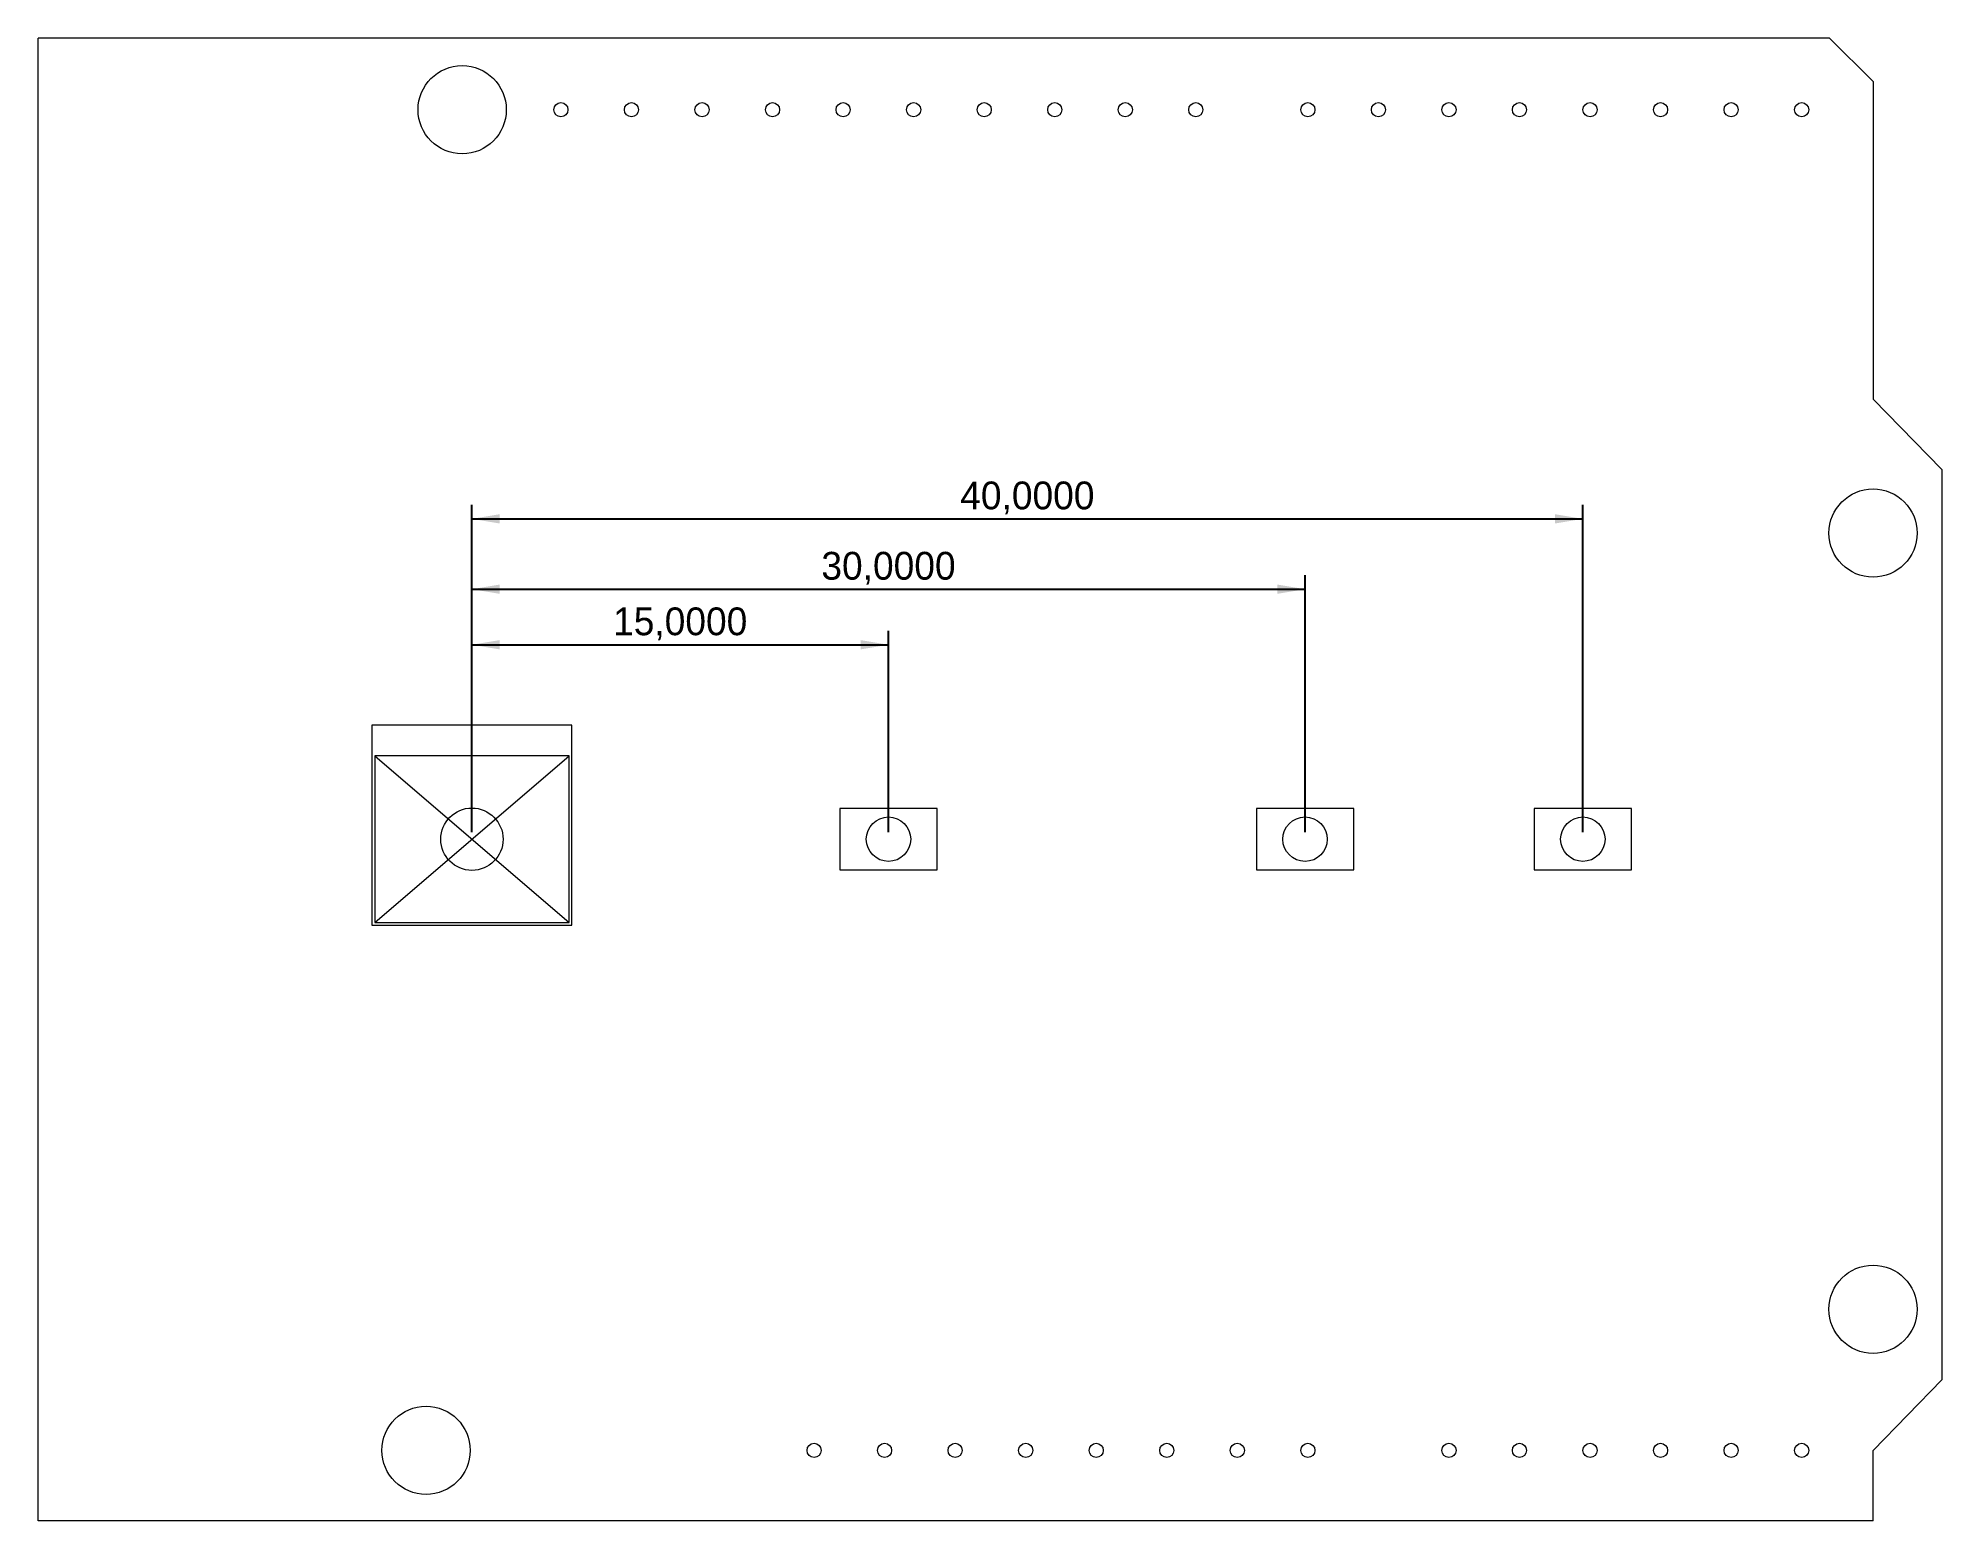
# Model space of a CAD drawing. Header units: inches. Extents: x -8.6 to 59.9, y -16.5 to 36.8.
import ezdxf

# ---------------------------------------------------------------- set-up
doc = ezdxf.new("R2010")
doc.units = ezdxf.units.IN
doc.header["$MEASUREMENT"] = 0
doc.layers.get('0').update_dxf_attribs({"linetype": 'CONTINUOUS', "lineweight": 0})
doc.layers.add('DIMS', color=1, linetype='CONTINUOUS', lineweight=0)
doc.dimstyles.get("Standard").update_dxf_attribs({"dimscale": 10, "dimtxt": 0.1, "dimasz": 0.1, "dimexe": 0.05, "dimexo": 0.025, "dimgap": 0.025, "dimtad": 0, "dimtoh": 1, "dimdec": 4, "dimzin": 1, "dimtxsty": 'Standard', "dimcen": 0.09, "dimazin": 0, "dimtfac": 1, "dimtdec": 4, "dimtofl": 0, "dimtmove": 0, "dimatfit": 3, "dimfxl": 0.0394, "dimtolj": 1, "dimtzin": 0, "dimarcsym": 0})

# ---------------------------------------------------------------- blocks, each defined once
blk = doc.blocks.new('*D1')
at = {"layer": 'DIMS', "color": 0, "linetype": 'ByBlock', "lineweight": -2}
for p, q in [((7, 8.25), (7, 15.5)), ((22, 8.25), (22, 15.5)), ((7, 15), (22, 15))]:
    blk.add_line(p, q, dxfattribs=at)
for points in [[(7, 15), (8, 15.167), (8, 14.833)], [(22, 15), (21, 14.833), (21, 15.167)]]:
    blk.add_solid(points, dxfattribs=at)
at = {"layer": 'DIMS', "color": 0, "linetype": 'CONTINUOUS', "lineweight": -2, "insert": (14.5, 15.75), "char_height": 1, "width": 4.5, "attachment_point": 5}
blk.add_mtext('15,0000', dxfattribs=at)
blk = doc.blocks.new('*D2')
at = {"layer": 'DIMS', "color": 0, "linetype": 'ByBlock', "lineweight": -2}
for p, q in [((7, 8.25), (7, 17.5)), ((37, 8.25), (37, 17.5)), ((7, 17), (37, 17))]:
    blk.add_line(p, q, dxfattribs=at)
for points in [[(7, 17), (8, 17.167), (8, 16.833)], [(37, 17), (36, 16.833), (36, 17.167)]]:
    blk.add_solid(points, dxfattribs=at)
at = {"layer": 'DIMS', "color": 0, "linetype": 'CONTINUOUS', "lineweight": -2, "insert": (22, 17.75), "char_height": 1, "width": 4.72222, "attachment_point": 5}
blk.add_mtext('30,0000', dxfattribs=at)
blk = doc.blocks.new('*D3')
at = {"layer": 'DIMS', "color": 0, "linetype": 'ByBlock', "lineweight": -2}
for p, q in [((7, 8.25), (7, 20.032)), ((47, 8.25), (47, 20.032)), ((7, 19.532), (47, 19.532))]:
    blk.add_line(p, q, dxfattribs=at)
for points in [[(7, 19.532), (8, 19.698), (8, 19.365)], [(47, 19.532), (46, 19.365), (46, 19.698)]]:
    blk.add_solid(points, dxfattribs=at)
at = {"layer": 'DIMS', "color": 0, "linetype": 'CONTINUOUS', "lineweight": -2, "insert": (27, 20.282), "char_height": 1, "width": 4.83333, "attachment_point": 5}
blk.add_mtext('40,0000', dxfattribs=at)

msp = doc.modelspace()

# ---------------------------------------------------------------- linework, layer by layer
for p, q in [((3.5, 5), (10.5, 11)), ((3.5, 11), (10.5, 5))]:
    msp.add_line(p, q)
for points in [[(3.4, 4.9), (10.6, 4.9), (10.6, 12.1), (3.4, 12.1)], [(3.5, 5), (10.5, 5), (10.5, 11), (3.5, 11)], [(20.25, 6.9), (23.75, 6.9), (23.75, 9.1), (20.25, 9.1)], [(35.25, 6.9), (38.75, 6.9), (38.75, 9.1), (35.25, 9.1)], [(45.25, 6.9), (48.75, 6.9), (48.75, 9.1), (45.25, 9.1)]]:
    msp.add_lwpolyline(points, close=True)
for centre, radius in [((7, 8), 1.12281), ((22, 8), 0.8), ((37, 8), 0.8), ((47, 8), 0.8)]:
    msp.add_circle(centre, radius)
at = {"layer": 'DIMS', "color": 7, "linetype": 'CONTINUOUS'}
for p, q in [((-8.62, -16.54), (-8.62, 36.83847)), ((55.88521, 36.83847), (-8.62, 36.83847)), ((57.45, 35.27368), (55.88521, 36.83847)), ((57.45, 35.27368), (57.45, 23.846)), ((57.45, 23.846), (59.93, 21.306)), ((59.93, 21.306), (59.93, -11.46)), ((59.93, -11.46), (57.45, -14)), ((57.45, -16.54), (57.45, -14)), ((57.45, -16.54), (-8.62, -16.54))]:
    msp.add_line(p, q, dxfattribs=at)
for centre, radius in [((6.65, 34.26), 1.5875), ((10.206, 34.26), 0.254), ((12.746, 34.26), 0.254), ((15.286, 34.26), 0.254), ((17.826, 34.26), 0.254), ((20.366, 34.26), 0.254), ((22.906, 34.26), 0.254), ((25.446, 34.26), 0.254), ((27.986, 34.26), 0.254), ((30.526, 34.26), 0.254), ((33.066, 34.26), 0.254), ((37.1, 34.26), 0.254), ((39.64, 34.26), 0.254), ((42.18, 34.26), 0.254), ((44.72, 34.26), 0.254), ((47.26, 34.26), 0.254), ((49.8, 34.26), 0.254), ((52.34, 34.26), 0.254), ((54.88, 34.26), 0.254), ((57.45, 19.02), 1.5875), ((57.45, -8.92), 1.5875), ((5.35, -14), 1.5875), ((19.32, -14), 0.254), ((21.86, -14), 0.254), ((24.4, -14), 0.254), ((26.94, -14), 0.254), ((29.48, -14), 0.254), ((32.02, -14), 0.254), ((34.56, -14), 0.254), ((37.1, -14), 0.254), ((42.18, -14), 0.254), ((44.72, -14), 0.254), ((47.26, -14), 0.254), ((49.8, -14), 0.254), ((52.34, -14), 0.254), ((54.88, -14), 0.254)]:
    msp.add_circle(centre, radius, dxfattribs=at)

# ---------------------------------------------------------------- dimensions: what is measured, and where the dimension line sits
at = {"layer": 'DIMS'}
for base, p2, picture, middle in [((47, 19.53155), (47, 8), '*D3', (27, 20.28155)), ((37, 17), (37, 8), '*D2', (22, 17.75)), ((22, 15), (22, 8), '*D1', (14.5, 15.75))]:
    dim = msp.add_linear_dim(base=base, p1=(7, 8), p2=p2, dimstyle='Standard', dxfattribs=at)
    dim.commit()
    dim.dimension.update_dxf_attribs({"geometry": picture, "text_midpoint": middle})

doc.saveas('drawing.dxf')
